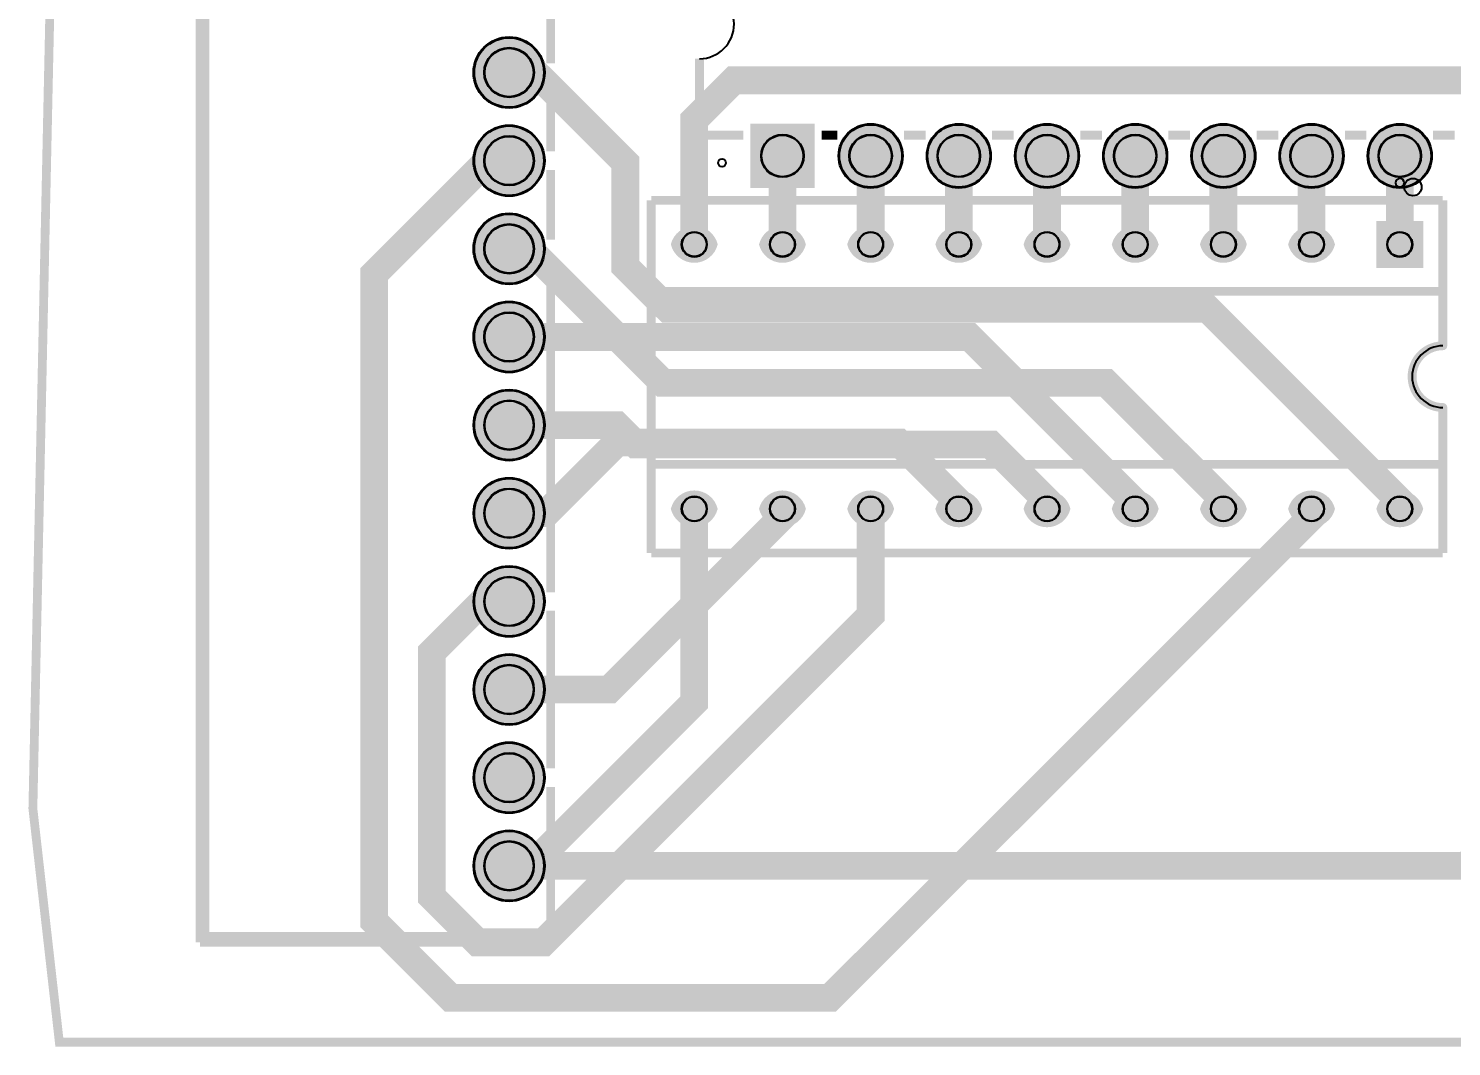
# Model space of a CAD drawing. Header units: millimetres. Extents: x -49.7 to 44.2, y -28.2 to 25.1.
# Drawn here: x -49.66 to -8.67, y -28.19 to 1.14 of the extents above; entities that cross this region are included whole.
import ezdxf

# ---------------------------------------------------------------- set-up
doc = ezdxf.new("R2010")
doc.units = ezdxf.units.MM
for name, color, linetype, true_color in [('BoardOutLine', 7, 'Continuous', 0xff00ff), ('BottomLayer', 7, 'Continuous', 0x0000ff), ('BottomSolderMaskLayer', 7, 'Continuous', 0xaa00ff), ('Document', 7, 'Continuous', 0xffffff), ('Multi-Layer', 7, 'Continuous', 0xc0c0c0), ('TopLayer', 7, 'Continuous', 0xff0000), ('TopSilkLayer', 7, 'Continuous', 0xffcc00), ('TopSolderMaskLayer', 7, 'Continuous', 0x800080)]:
    doc.layers.add(name, color=color, linetype=linetype, true_color=true_color)

msp = doc.modelspace()

# ---------------------------------------------------------------- hatches: boundary and pattern name
at = {"layer": 'BottomSolderMaskLayer'}
for points in [[(-36.83947167894331, -0.12700025400056347, 1), (-34.78867157734311, -0.12700025400056347, 1)], [(-28.864594073274134, -1.6054113341201628), (-27.01551768694935, -1.6054113341201628), (-27.01551768694935, -3.4544877204450586), (-28.864594073274134, -3.4544877204450586)], [(-26.325450850901653, -2.53009906019804, 1), (-24.474650749301453, -2.53009906019804, 1)], [(-23.78544577089152, -2.53009906019804, 1), (-21.93464566929132, -2.53009906019804, 1)], [(-21.245440690881388, -2.53009906019804, 1), (-19.394640589281188, -2.53009906019804, 1)], [(-18.705435610871255, -2.53009906019804, 1), (-16.854635509271056, -2.53009906019804, 1)], [(-16.16543053086101, -2.53009906019804, 1), (-14.314630429260808, -2.53009906019804, 1)], [(-13.625425450850878, -2.53009906019804, 1), (-11.774625349250675, -2.53009906019804, 1)], [(-11.085420370840746, -2.53009906019804, 1), (-9.234620269240542, -2.53009906019804, 1)], [(-36.83947167894331, -2.667005334010696, 1), (-34.78867157734311, -2.667005334010696, 1)], [(-36.83947167894331, -5.207010414020829, 1), (-34.78867157734311, -5.207010414020829, 1)], [(-9.484755503009637, -4.4045705203072885), (-9.484755503009637, -5.75539701451612), (-10.835555604610022, -5.75539701451612), (-10.835555604610022, -4.4045705203072885)], [(-29.804660909321832, -5.080010160020379, -0.7853981633974483), (-31.155461010922032, -5.080010160020379), (-31.155461010922032, -5.080010160020379, -0.7853981633974483), (-29.804660909321832, -5.080010160020379)], [(-27.2646558293117, -5.080010160020379, -0.7853981633974483), (-28.6154559309119, -5.080010160020379), (-28.6154559309119, -5.080010160020379, -0.7853981633974483), (-27.2646558293117, -5.080010160020379)], [(-24.724650749301453, -5.080010160020379, -0.7853981633974483), (-26.075450850901653, -5.080010160020379), (-26.075450850901653, -5.080010160020379, -0.7853981633974483), (-24.724650749301453, -5.080010160020379)], [(-22.18464566929132, -5.080010160020379, -0.7853981633974483), (-23.53544577089152, -5.080010160020379), (-23.53544577089152, -5.080010160020379, -0.7853981633974483), (-22.18464566929132, -5.080010160020379)], [(-19.644640589281188, -5.080010160020379, -0.7853981633974483), (-20.995440690881388, -5.080010160020379), (-20.995440690881388, -5.080010160020379, -0.7853981633974483), (-19.644640589281188, -5.080010160020379)], [(-17.104635509271056, -5.080010160020379, -0.7853981633974483), (-18.455435610871255, -5.080010160020379), (-18.455435610871255, -5.080010160020379, -0.7853981633974483), (-17.104635509271056, -5.080010160020379)], [(-14.564630429260808, -5.080010160020379, -0.7853981633974483), (-15.915430530861011, -5.080010160020379), (-15.915430530861011, -5.080010160020379, -0.7853981633974483), (-14.564630429260808, -5.080010160020379)], [(-12.024625349250675, -5.080010160020379, -0.7853981633974483), (-13.375425450850878, -5.080010160020379), (-13.375425450850878, -5.080010160020379, -0.7853981633974483), (-12.024625349250675, -5.080010160020379)], [(-36.83947167894331, -7.747015494030961, 1), (-34.78867157734311, -7.747015494030961, 1)], [(-36.83907797815591, -10.287020574041208, 1), (-34.78906527813051, -10.287020574041208, 1)], [(-36.83907797815591, -12.82702565405134, 1), (-34.78906527813051, -12.82702565405134, 1)], [(-29.804660909321832, -12.700025400050777, -0.7853981633974483), (-31.155461010922032, -12.700025400050777), (-31.155461010922032, -12.700025400050777, -0.7853981633974483), (-29.804660909321832, -12.700025400050777)], [(-27.2646558293117, -12.700025400050777, -0.7853981633974483), (-28.6154559309119, -12.700025400050777), (-28.6154559309119, -12.700025400050777, -0.7853981633974483), (-27.2646558293117, -12.700025400050777)], [(-24.724650749301453, -12.700025400050777, -0.7853981633974483), (-26.075450850901653, -12.700025400050777), (-26.075450850901653, -12.700025400050777, -0.7853981633974483), (-24.724650749301453, -12.700025400050777)], [(-22.18464566929132, -12.700025400050777, -0.7853981633974483), (-23.53544577089152, -12.700025400050777), (-23.53544577089152, -12.700025400050777, -0.7853981633974483), (-22.18464566929132, -12.700025400050777)], [(-19.644640589281188, -12.700025400050777, -0.7853981633974483), (-20.995440690881388, -12.700025400050777), (-20.995440690881388, -12.700025400050777, -0.7853981633974483), (-19.644640589281188, -12.700025400050777)], [(-17.104635509271056, -12.700025400050777, -0.7853981633974483), (-18.455435610871255, -12.700025400050777), (-18.455435610871255, -12.700025400050777, -0.7853981633974483), (-17.104635509271056, -12.700025400050777)], [(-14.564630429260808, -12.700025400050777, -0.7853981633974483), (-15.915430530861011, -12.700025400050777), (-15.915430530861011, -12.700025400050777, -0.7853981633974483), (-14.564630429260808, -12.700025400050777)], [(-12.024625349250675, -12.700025400050777, -0.7853981633974483), (-13.375425450850878, -12.700025400050777), (-13.375425450850878, -12.700025400050777, -0.7853981633974483), (-12.024625349250675, -12.700025400050777)], [(-9.484620269240542, -12.700025400050777, -0.7853981633974483), (-10.835420370840746, -12.700025400050777), (-10.835420370840746, -12.700025400050777, -0.7853981633974483), (-9.484620269240542, -12.700025400050777)], [(-36.83907797815591, -15.367030734061473, 1), (-34.78906527813051, -15.367030734061473, 1)], [(-36.83907797815591, -17.907035814071605, 1), (-34.78906527813051, -17.907035814071605, 1)], [(-36.83907797815591, -20.44704089408185, 1), (-34.78906527813051, -20.44704089408185, 1)], [(-36.83907797815591, -22.987045974091984, 1), (-34.78906527813051, -22.987045974091984, 1)]]:
    msp.add_hatch(color=256, dxfattribs=at).paths.add_polyline_path(points)
at = {"layer": 'Document'}
for points in [[(-34.79806959613916, 22.09804419608838), (-44.450088900177775, 22.09804419608838), (-44.450088900177775, -24.89204978409964), (-34.79806959613916, -24.89204978409964), (-34.78149273657357, -24.893136288878168), (-34.76519951167097, -24.896377212815764), (-34.74946870302699, -24.901717102805378), (-34.73456946913893, -24.90906459184862), (-34.72075674002929, -24.918293962370967), (-34.70826685532302, -24.92924729728395), (-34.697313520410034, -24.94173718199022), (-34.688084149887686, -24.955549911099865), (-34.680736660844445, -24.970449144987924), (-34.67539677085483, -24.986179953631904), (-34.672155846917235, -25.0024731785345), (-34.67106934213871, -25.01905003810009), (-34.672155846917235, -25.035626897665793), (-34.67539677085483, -25.051920122568276), (-34.680736660844445, -25.067650931212256), (-34.688084149887686, -25.082550165100315), (-34.697313520410034, -25.09636289420996), (-34.70826685532302, -25.108852778916344), (-34.72075674002929, -25.119806113829213), (-34.73456946913893, -25.12903548435156), (-34.74946870302699, -25.136382973394916), (-34.76519951167097, -25.141722863384416), (-34.78149273657357, -25.144963787322013), (-34.79806959613916, -25.146050292100654), (-44.57708915417834, -25.146050292100654), (-44.59366601374393, -25.144963787322013), (-44.609959238646525, -25.141722863384416), (-44.625690047290504, -25.136382973394916), (-44.64058928117856, -25.12903548435156), (-44.65440201028821, -25.119806113829213), (-44.66689189499448, -25.108852778916344), (-44.67784522990746, -25.09636289420996), (-44.68707460042981, -25.082550165100315), (-44.69442208947305, -25.067650931212256), (-44.699761979462664, -25.051920122568276), (-44.70300290340026, -25.035626897665793), (-44.70408940817879, -25.01905003810009), (-44.70408940817879, 22.22504445008883), (-44.70300290340026, 22.241621309654533), (-44.699761979462664, 22.257914534557017), (-44.69442208947305, 22.27364534320111), (-44.68707460042981, 22.28854457708917), (-44.67784522990746, 22.3023573061987), (-44.66689189499448, 22.314847190905084), (-44.65440201028821, 22.325800525817954), (-44.64058928117856, 22.335029896340302), (-44.625690047290504, 22.342377385383656), (-44.609959238646525, 22.34771727537327), (-44.59366601374393, 22.350958199310867), (-44.57708915417834, 22.352044704089394), (-34.79806959613916, 22.352044704089394), (-34.78149273657357, 22.350958199310867), (-34.76519951167097, 22.34771727537327), (-34.74946870302699, 22.342377385383656), (-34.73456946913893, 22.335029896340302), (-34.72075674002929, 22.325800525817954), (-34.70826685532302, 22.314847190905084), (-34.697313520410034, 22.3023573061987), (-34.688084149887686, 22.28854457708917), (-34.680736660844445, 22.27364534320111), (-34.67539677085483, 22.257914534557017), (-34.672155846917235, 22.241621309654533), (-34.67106934213871, 22.22504445008883), (-34.672155846917235, 22.20846759052324), (-34.67539677085483, 22.192174365620644), (-34.680736660844445, 22.176443556976665), (-34.688084149887686, 22.161544323088606), (-34.697313520410034, 22.14773159397896), (-34.70826685532302, 22.13524170927269), (-34.72075674002929, 22.124288374359708), (-34.73456946913893, 22.11505900383736), (-34.74946870302699, 22.10771151479412), (-34.76519951167097, 22.102371624804505), (-34.78149273657357, 22.09913070086691), (-34.79806959613916, 22.09804419608838)], [(-8.919253238506599, -8.128016256032538), (-8.959006904934654, -8.129307465695092), (-8.998639157147522, -8.132669875751958), (-9.03804215747175, -8.138094337228495), (-9.077108692018214, -8.145566090395505), (-9.115732462407095, -8.155064804930248), (-9.153808375000722, -8.166564635234295), (-9.191232826859618, -8.18003429075793), (-9.227903987640843, -8.195437121141367), (-9.263722076674753, -8.212731215937538), (-9.298589634463497, -8.231869518649887), (-9.332411787864544, -8.252799954770126), (-9.365096508236093, -8.275465573471024), (-9.396554861843128, -8.299804702567712), (-9.426701251843042, -8.325751116324682), (-9.455453651189828, -8.353234215652606), (-9.482733825826926, -8.38217922020658), (-9.50846754755878, -8.412507371859533), (-9.532584796022434, -8.444136148999974), (-9.555019949209964, -8.476979491069756), (-9.575711962023206, -8.510948032731221), (-9.59460453237466, -8.54594934702618), (-9.611646254383686, -8.581888196866203), (-9.626790758248944, -8.61866679416869), (-9.6399968364193, -8.656185065933528), (-9.651228555717125, -8.694340926538189), (-9.660455355111822, -8.73303055550764), (-9.667652128874352, -8.772148680006012), (-9.67279929488916, -8.811588861279347), (-9.675882847936464, -8.851243784270878), (-9.676894397799515, -8.891005549620786), (-9.675831192093824, -8.930765967255525), (-9.672696123757305, -8.970416850768856), (-9.667497723177235, -9.009850311792093), (-9.660250134981084, -9.048959053553972), (-9.650973079548066, -9.087636662830619), (-9.639691799351567, -9.125777899491027), (-9.626436990275465, -9.163278982851807), (-9.611244718092166, -9.200037874058694), (-9.594156320328125, -9.235954553731517), (-9.575218293787543, -9.27093129411162), (-9.554482168035747, -9.304872924974916), (-9.53200436518921, -9.337687092586634), (-9.50784604639398, -9.36928451099152), (-9.482072945408959, -9.399579204957377), (-9.454755189746265, -9.42848874390927), (-9.42596710985788, -9.45593446622081), (-9.395787036885395, -9.481841693248043), (-9.364297089524825, -9.506139932527503), (-9.331582950584107, -9.528763069583079), (-9.297733633844928, -9.549649547820195), (-9.262841241859292, -9.5687425360195), (-9.22700071534257, -9.585990082971762), (-9.19030957484415, -9.601345258834726), (-9.152867655397586, -9.614766282827645), (-9.114776834874078, -9.626216636914592), (-9.076140756777477, -9.635665165168916), (-9.037064548233843, -9.643086158546794), (-8.997654533945706, -9.648459424840667), (-8.958017946886685, -9.651770343621479), (-8.918262636525242, -9.65300990601986), (-8.901690774689428, -9.654172664129305), (-8.885412457822099, -9.657488536727897), (-8.86970621244393, -9.662900788315028), (-8.854840776773472, -9.67031681376352), (-8.841070502542152, -9.679609722818896), (-8.828631002964585, -9.690620511227849), (-8.817735121332248, -9.703160781343627), (-8.808569289204456, -9.717015965663109), (-8.801290336513716, -9.731948998136431), (-8.79602280816107, -9.747704370432189), (-8.792856833019187, -9.76401250375659), (-8.791846581801678, -9.780594361420867), (-8.793009340187155, -9.797166223237241), (-8.796325213057003, -9.813444540049204), (-8.801737464905841, -9.829150785337333), (-8.809153490601943, -9.844016220884214), (-8.818446399886966, -9.857786494960806), (-8.829457188502943, -9.870225994354882), (-8.841997458800279, -9.881121875778263), (-8.855852643272556, -9.89028770767527), (-8.870785675867182, -9.897566660117263), (-8.886541048250592, -9.902834188207294), (-8.90284918162763, -9.906000163077465), (-8.919431038862058, -9.907010414020874), (-8.964888048527769, -9.905798165970737), (-9.010245358394968, -9.90255413842874), (-9.055412200116393, -9.897284823292694), (-9.100298186506393, -9.890000765434479), (-9.14481349242294, -9.880716541598304), (-9.188869034523918, -9.869450731229222), (-9.232376649539447, -9.856225879292879), (-9.275249270703057, -9.841068451158549), (-9.317401101987798, -9.824008779636983), (-9.35874778980076, -9.805081004279259), (-9.399206591789039, -9.784323003056784), (-9.438696542423827, -9.761776316560827), (-9.477138615026092, -9.737486064871746), (-9.514455879914635, -9.711500857265719), (-9.550573658355688, -9.683872694938714), (-9.585419672009266, -9.654656866941878), (-9.618924187571565, -9.623911839538891), (-9.651020156323966, -9.591699139202888), (-9.68164334830999, -9.558083229492354), (-9.710732480871002, -9.523131382045676), (-9.738229341284864, -9.48691354196012), (-9.76407890325936, -9.449502187817075), (-9.788229437050632, -9.410972186640379), (-9.810632612983795, -9.37140064407265), (-9.831243598169635, -9.330866750073255), (-9.850021146223185, -9.28945162044431), (-9.866927679805372, -9.247238134502936), (-9.88192936582243, -9.204310769224776), (-9.894996183132548, -9.160755430189624), (-9.906101982622658, -9.116659279668625), (-9.915224539538599, -9.072110562196599), (-9.92234559796043, -9.027198427978306), (-9.927450907336151, -8.98201275448264), (-9.930530250999482, -8.936643966580846), (-9.931577466615636, -8.891182855589705), (-9.930590458512825, -8.845720397582227), (-9.927571201876503, -8.800347571326256), (-9.92252573879614, -8.755155176220569), (-9.915464166174615, -8.710233650587611), (-9.906400615521875, -8.665672890690075), (-9.895353224675432, -8.621562070831828), (-9.882344101502895, -8.57798946490368), (-9.86739927966073, -8.53504226973098), (-9.850548666495342, -8.492806430577161), (-9.831825983193198, -8.451366469150457), (-9.811268697298601, -8.410805314461072), (-9.788917947734717, -8.371204136864776), (-9.76481846247566, -8.332642185626128), (-9.739018469039024, -8.295196630325677), (-9.711569597972812, -8.258942406430151), (-9.682526779533532, -8.22395206533156), (-9.651948133760357, -8.190295629160119), (-9.61989485416666, -8.158040450655335), (-9.586431085280083, -8.12725107838196), (-9.551623794277816, -8.097989127555593), (-9.5155426369721, -8.07031315674044), (-9.478259818417541, -8.04427855066092), (-9.439849948414235, -8.019937409368481), (-9.400389892200451, -7.997338443978947), (-9.359958616630365, -7.976526879192306), (-9.31863703214799, -7.957544362790486), (-9.276507830869377, -7.940428882291712), (-9.233655321100628, -7.925214688931192), (-9.190165258622187, -7.911932229117383), (-9.146124675074702, -7.900608083503471), (-9.101621703793285, -7.891264913794771), (-9.056745403436025, -7.883921417397914), (-9.011585579761572, -7.8785922900044625), (-8.966232605910932, -7.875288196181941), (-8.920777241554447, -7.874015748031525), (-8.904193862960028, -7.875002791652605), (-8.887881192513873, -7.878145956240928), (-8.872118344530008, -7.883391461378551), (-8.857175025707534, -7.890649555018513), (-8.843306920374971, -7.899796049166298), (-8.830751315659086, -7.910674444770962), (-8.819723041437896, -7.923098609467843), (-8.810410794540871, -7.936855962354343), (-8.802973910094238, -7.951711111308214), (-8.797539635252747, -7.967409880612195), (-8.794200951965763, -7.9836836599711205), (-8.793014986029903, -8.000254000507994), (-8.794002029650983, -8.016837379102412), (-8.797145194239306, -8.033150049548567), (-8.802390699376929, -8.048912897532432), (-8.80964879301689, -8.063856216354793), (-8.818795287164676, -8.07772432168747), (-8.82967368276934, -8.090279926403355), (-8.84209784746622, -8.101308200624544), (-8.855855200352721, -8.110620447521569), (-8.870710349306478, -8.118057331968203), (-8.886409118610572, -8.123491606809694), (-8.902682897969498, -8.126830290096677), (-8.919253238506485, -8.128016256032538)]]:
    msp.add_hatch(color=256, dxfattribs=at).paths.add_polyline_path(points)
at = {"layer": 'Multi-Layer'}
for points in [[(-36.81407162814321, -0.12700025400056347, 1), (-34.81407162814321, -0.12700025400056347, 1)], [(-28.839217678435375, -1.6307848615697367), (-27.04089408178811, -1.6307848615697367), (-27.04089408178811, -3.429108458216888), (-28.839217678435375, -3.429108458216888)], [(-26.300050800101552, -2.53009906019804, 1), (-24.500050800101555, -2.53009906019804, 1)], [(-23.76004572009142, -2.53009906019804, 1), (-21.960045720091422, -2.53009906019804, 1)], [(-21.220040640081287, -2.53009906019804, 1), (-19.42004064008129, -2.53009906019804, 1)], [(-18.680035560071154, -2.53009906019804, 1), (-16.880035560071157, -2.53009906019804, 1)], [(-16.140030480060908, -2.53009906019804, 1), (-14.340030480060909, -2.53009906019804, 1)], [(-13.600025400050777, -2.53009906019804, 1), (-11.800025400050776, -2.53009906019804, 1)], [(-11.060020320040644, -2.53009906019804, 1), (-9.260020320040644, -2.53009906019804, 1)], [(-36.81407162814321, -2.667005334010696, 1), (-34.81407162814321, -2.667005334010696, 1)], [(-36.81407162814321, -5.207010414020829, 1), (-34.81407162814321, -5.207010414020829, 1)], [(-9.510160020319972, -4.429972059944134), (-9.510160020319972, -5.729997459995047), (-10.81016002032004, -5.729997459995047), (-10.81016002032004, -4.429972059944134)], [(-29.830060960121934, -5.080010160020379, -0.7853981633974483), (-31.13006096012193, -5.080010160020379), (-31.13006096012193, -5.080010160020379, -0.7853981633974483), (-29.830060960121934, -5.080010160020379)], [(-27.2900558801118, -5.080010160020379, -0.7853981633974483), (-28.590055880111798, -5.080010160020379), (-28.590055880111798, -5.080010160020379, -0.7853981633974483), (-27.2900558801118, -5.080010160020379)], [(-24.750050800101555, -5.080010160020379, -0.7853981633974483), (-26.050050800101552, -5.080010160020379), (-26.050050800101552, -5.080010160020379, -0.7853981633974483), (-24.750050800101555, -5.080010160020379)], [(-22.210045720091422, -5.080010160020379, -0.7853981633974483), (-23.51004572009142, -5.080010160020379), (-23.51004572009142, -5.080010160020379, -0.7853981633974483), (-22.210045720091422, -5.080010160020379)], [(-19.67004064008129, -5.080010160020379, -0.7853981633974483), (-20.970040640081287, -5.080010160020379), (-20.970040640081287, -5.080010160020379, -0.7853981633974483), (-19.67004064008129, -5.080010160020379)], [(-17.130035560071157, -5.080010160020379, -0.7853981633974483), (-18.430035560071154, -5.080010160020379), (-18.430035560071154, -5.080010160020379, -0.7853981633974483), (-17.130035560071157, -5.080010160020379)], [(-14.590030480060909, -5.080010160020379, -0.7853981633974483), (-15.89003048006091, -5.080010160020379), (-15.89003048006091, -5.080010160020379, -0.7853981633974483), (-14.590030480060909, -5.080010160020379)], [(-12.050025400050776, -5.080010160020379, -0.7853981633974483), (-13.350025400050777, -5.080010160020379), (-13.350025400050777, -5.080010160020379, -0.7853981633974483), (-12.050025400050776, -5.080010160020379)], [(-36.81407162814321, -7.747015494030961, 1), (-34.81407162814321, -7.747015494030961, 1)], [(-36.81407162814321, -10.287020574041208, 1), (-34.81407162814321, -10.287020574041208, 1)], [(-36.81407162814321, -12.82702565405134, 1), (-34.81407162814321, -12.82702565405134, 1)], [(-29.830060960121934, -12.700025400050777, -0.7853981633974483), (-31.13006096012193, -12.700025400050777), (-31.13006096012193, -12.700025400050777, -0.7853981633974483), (-29.830060960121934, -12.700025400050777)], [(-27.2900558801118, -12.700025400050777, -0.7853981633974483), (-28.590055880111798, -12.700025400050777), (-28.590055880111798, -12.700025400050777, -0.7853981633974483), (-27.2900558801118, -12.700025400050777)], [(-24.750050800101555, -12.700025400050777, -0.7853981633974483), (-26.050050800101552, -12.700025400050777), (-26.050050800101552, -12.700025400050777, -0.7853981633974483), (-24.750050800101555, -12.700025400050777)], [(-22.210045720091422, -12.700025400050777, -0.7853981633974483), (-23.51004572009142, -12.700025400050777), (-23.51004572009142, -12.700025400050777, -0.7853981633974483), (-22.210045720091422, -12.700025400050777)], [(-19.67004064008129, -12.700025400050777, -0.7853981633974483), (-20.970040640081287, -12.700025400050777), (-20.970040640081287, -12.700025400050777, -0.7853981633974483), (-19.67004064008129, -12.700025400050777)], [(-17.130035560071157, -12.700025400050777, -0.7853981633974483), (-18.430035560071154, -12.700025400050777), (-18.430035560071154, -12.700025400050777, -0.7853981633974483), (-17.130035560071157, -12.700025400050777)], [(-14.590030480060909, -12.700025400050777, -0.7853981633974483), (-15.89003048006091, -12.700025400050777), (-15.89003048006091, -12.700025400050777, -0.7853981633974483), (-14.590030480060909, -12.700025400050777)], [(-12.050025400050776, -12.700025400050777, -0.7853981633974483), (-13.350025400050777, -12.700025400050777), (-13.350025400050777, -12.700025400050777, -0.7853981633974483), (-12.050025400050776, -12.700025400050777)], [(-9.510020320040644, -12.700025400050777, -0.7853981633974483), (-10.810020320040644, -12.700025400050777), (-10.810020320040644, -12.700025400050777, -0.7853981633974483), (-9.510020320040644, -12.700025400050777)], [(-36.81407162814321, -15.367030734061473, 1), (-34.81407162814321, -15.367030734061473, 1)], [(-36.81407162814321, -17.907035814071605, 1), (-34.81407162814321, -17.907035814071605, 1)], [(-36.81407162814321, -20.44704089408185, 1), (-34.81407162814321, -20.44704089408185, 1)], [(-36.81407162814321, -22.987045974091984, 1), (-34.81407162814321, -22.987045974091984, 1)]]:
    msp.add_hatch(color=256, dxfattribs=at).paths.add_polyline_path(points)
at = {"layer": 'TopSolderMaskLayer'}
for points in [[(-36.83947167894331, -0.12700025400056347, 1), (-34.78867157734311, -0.12700025400056347, 1)], [(-28.864594073274134, -1.6054113341201628), (-27.01551768694935, -1.6054113341201628), (-27.01551768694935, -3.4544877204450586), (-28.864594073274134, -3.4544877204450586)], [(-26.325450850901653, -2.53009906019804, 1), (-24.474650749301453, -2.53009906019804, 1)], [(-23.78544577089152, -2.53009906019804, 1), (-21.93464566929132, -2.53009906019804, 1)], [(-21.245440690881388, -2.53009906019804, 1), (-19.394640589281188, -2.53009906019804, 1)], [(-18.705435610871255, -2.53009906019804, 1), (-16.854635509271056, -2.53009906019804, 1)], [(-16.16543053086101, -2.53009906019804, 1), (-14.314630429260808, -2.53009906019804, 1)], [(-13.625425450850878, -2.53009906019804, 1), (-11.774625349250675, -2.53009906019804, 1)], [(-11.085420370840746, -2.53009906019804, 1), (-9.234620269240542, -2.53009906019804, 1)], [(-36.83947167894331, -2.667005334010696, 1), (-34.78867157734311, -2.667005334010696, 1)], [(-36.83947167894331, -5.207010414020829, 1), (-34.78867157734311, -5.207010414020829, 1)], [(-9.484755503009637, -4.4045705203072885), (-9.484755503009637, -5.75539701451612), (-10.835555604610022, -5.75539701451612), (-10.835555604610022, -4.4045705203072885)], [(-29.804660909321832, -5.080010160020379, -0.7853981633974483), (-31.155461010922032, -5.080010160020379), (-31.155461010922032, -5.080010160020379, -0.7853981633974483), (-29.804660909321832, -5.080010160020379)], [(-27.2646558293117, -5.080010160020379, -0.7853981633974483), (-28.6154559309119, -5.080010160020379), (-28.6154559309119, -5.080010160020379, -0.7853981633974483), (-27.2646558293117, -5.080010160020379)], [(-24.724650749301453, -5.080010160020379, -0.7853981633974483), (-26.075450850901653, -5.080010160020379), (-26.075450850901653, -5.080010160020379, -0.7853981633974483), (-24.724650749301453, -5.080010160020379)], [(-22.18464566929132, -5.080010160020379, -0.7853981633974483), (-23.53544577089152, -5.080010160020379), (-23.53544577089152, -5.080010160020379, -0.7853981633974483), (-22.18464566929132, -5.080010160020379)], [(-19.644640589281188, -5.080010160020379, -0.7853981633974483), (-20.995440690881388, -5.080010160020379), (-20.995440690881388, -5.080010160020379, -0.7853981633974483), (-19.644640589281188, -5.080010160020379)], [(-17.104635509271056, -5.080010160020379, -0.7853981633974483), (-18.455435610871255, -5.080010160020379), (-18.455435610871255, -5.080010160020379, -0.7853981633974483), (-17.104635509271056, -5.080010160020379)], [(-14.564630429260808, -5.080010160020379, -0.7853981633974483), (-15.915430530861011, -5.080010160020379), (-15.915430530861011, -5.080010160020379, -0.7853981633974483), (-14.564630429260808, -5.080010160020379)], [(-12.024625349250675, -5.080010160020379, -0.7853981633974483), (-13.375425450850878, -5.080010160020379), (-13.375425450850878, -5.080010160020379, -0.7853981633974483), (-12.024625349250675, -5.080010160020379)], [(-36.83947167894331, -7.747015494030961, 1), (-34.78867157734311, -7.747015494030961, 1)], [(-36.83907797815591, -10.287020574041208, 1), (-34.78906527813051, -10.287020574041208, 1)], [(-36.83907797815591, -12.82702565405134, 1), (-34.78906527813051, -12.82702565405134, 1)], [(-29.804660909321832, -12.700025400050777, -0.7853981633974483), (-31.155461010922032, -12.700025400050777), (-31.155461010922032, -12.700025400050777, -0.7853981633974483), (-29.804660909321832, -12.700025400050777)], [(-27.2646558293117, -12.700025400050777, -0.7853981633974483), (-28.6154559309119, -12.700025400050777), (-28.6154559309119, -12.700025400050777, -0.7853981633974483), (-27.2646558293117, -12.700025400050777)], [(-24.724650749301453, -12.700025400050777, -0.7853981633974483), (-26.075450850901653, -12.700025400050777), (-26.075450850901653, -12.700025400050777, -0.7853981633974483), (-24.724650749301453, -12.700025400050777)], [(-22.18464566929132, -12.700025400050777, -0.7853981633974483), (-23.53544577089152, -12.700025400050777), (-23.53544577089152, -12.700025400050777, -0.7853981633974483), (-22.18464566929132, -12.700025400050777)], [(-19.644640589281188, -12.700025400050777, -0.7853981633974483), (-20.995440690881388, -12.700025400050777), (-20.995440690881388, -12.700025400050777, -0.7853981633974483), (-19.644640589281188, -12.700025400050777)], [(-17.104635509271056, -12.700025400050777, -0.7853981633974483), (-18.455435610871255, -12.700025400050777), (-18.455435610871255, -12.700025400050777, -0.7853981633974483), (-17.104635509271056, -12.700025400050777)], [(-14.564630429260808, -12.700025400050777, -0.7853981633974483), (-15.915430530861011, -12.700025400050777), (-15.915430530861011, -12.700025400050777, -0.7853981633974483), (-14.564630429260808, -12.700025400050777)], [(-12.024625349250675, -12.700025400050777, -0.7853981633974483), (-13.375425450850878, -12.700025400050777), (-13.375425450850878, -12.700025400050777, -0.7853981633974483), (-12.024625349250675, -12.700025400050777)], [(-9.484620269240542, -12.700025400050777, -0.7853981633974483), (-10.835420370840746, -12.700025400050777), (-10.835420370840746, -12.700025400050777, -0.7853981633974483), (-9.484620269240542, -12.700025400050777)], [(-36.83907797815591, -15.367030734061473, 1), (-34.78906527813051, -15.367030734061473, 1)], [(-36.83907797815591, -17.907035814071605, 1), (-34.78906527813051, -17.907035814071605, 1)], [(-36.83907797815591, -20.44704089408185, 1), (-34.78906527813051, -20.44704089408185, 1)], [(-36.83907797815591, -22.987045974091984, 1), (-34.78906527813051, -22.987045974091984, 1)]]:
    msp.add_hatch(color=256, dxfattribs=at).paths.add_polyline_path(points)

# ---------------------------------------------------------------- linework, layer by layer
at = {"layer": 'BoardOutLine', "const_width": 0.25400050800101603}
msp.add_lwpolyline([(-49.14909829819658, 21.33604267208534), (-48.768097536195114, 22.733045466090857), (-49.14909829819658, 25.01905003810009), (44.09702819405629, 25.01905003810009), (44.09702819405629, 23.5458470916941), (44.09702819405629, -28.06705613411225), (-48.768097536195114, -28.06705613411225), (-49.530099060198154, -21.33604267208534), (-48.768097536195114, 14.47802895605787), (-49.14909829819658, 14.47802895605787), (-48.895097790195564, 17.145034290068565), (-49.02209804419613, 18.79603759207521), (-48.895097790195564, 20.066040132080275), (-49.14909829819658, 21.33604267208534)], close=True, dxfattribs=at)
at = {"layer": 'BottomLayer', "const_width": 0.8}
for points in [[(-35.81407162814321, -2.667005334010696), (-36.433578867157735, -2.667005334010696), (-39.69951739903479, -5.932943865887751), (-39.69951739903479, -24.583439166878293), (-37.48996697993391, -26.79298958597917), (-26.56997713995429, -26.79298958597917), (-12.700025400050777, -12.923037846075772), (-12.700025400050777, -12.700025400050777)], [(-27.9400558801118, -5.080010160020379), (-27.9400558801118, -2.5298450596901603)], [(-25.400050800101553, -5.080010160020379), (-25.400050800101553, -2.53009906019804)], [(-22.86004572009142, -5.080010160020379), (-22.86004572009142, -2.53009906019804)], [(-20.320040640081288, -5.080010160020379), (-20.320040640081288, -2.53009906019804)], [(-17.780035560071155, -5.080010160020379), (-17.780035560071155, -2.53009906019804)], [(-15.24003048006091, -5.080010160020379), (-15.24003048006091, -2.53009906019804)], [(-12.700025400050777, -5.080010160020379), (-12.700025400050777, -2.53009906019804)], [(-10.160274320548638, -3.2296164592329433), (-10.160020320040644, -3.2296164592329433), (-10.160020320040644, -2.53009906019804)], [(-10.160274320548638, -5.080010160020379), (-10.160274320548638, -3.2296164592329433)], [(-35.81407162814321, -7.747015494030961), (-22.54889509779025, -7.747015494030961), (-17.780035560071155, -12.51587503175017), (-17.780035560071155, -12.700025400050777)], [(-35.81407162814321, -12.82702565405134), (-34.74066548133089, -12.82702565405134), (-32.703073406146814, -10.789433578867147), (-24.586233172466336, -10.789433578867147), (-22.86004572009142, -12.515621031242063), (-22.86004572009142, -12.700025400050777)], [(-25.400050800101553, -12.700025400050777), (-25.400050800101553, -15.765049530099077), (-34.82524765049527, -25.190246380492795), (-36.72644145288291, -25.190246380492795), (-38.03937007874015, -23.877317754635556), (-38.03937007874015, -16.837185674371426), (-36.56921513843031, -15.367030734061473), (-35.81407162814321, -15.367030734061473)], [(-35.81407162814321, -22.987045974091984), (-35.19177038354076, -22.987045974091984), (-30.480060960121932, -18.275336550673046), (-30.480060960121932, -12.700025400050777)]]:
    msp.add_lwpolyline(points, dxfattribs=at)
at = {"layer": 'BottomSolderMaskLayer'}
for centre, radius in [((-35.81407162814321, -0.12700025400056347), 1.0254000508001015), ((-35.81407162814321, -0.12700025400056347), 0.7177800355600712), ((-25.400050800101553, -2.53009906019804), 0.9254000508001016), ((-22.86004572009142, -2.53009906019804), 0.9254000508001016), ((-20.320040640081288, -2.53009906019804), 0.9254000508001016), ((-17.780035560071155, -2.53009906019804), 0.9254000508001016), ((-15.24003048006091, -2.53009906019804), 0.9254000508001016), ((-12.700025400050777, -2.53009906019804), 0.9254000508001016), ((-10.160020320040644, -2.53009906019804), 0.9254000508001016), ((-35.81407162814321, -2.667005334010696), 1.0254000508001015), ((-35.81407162814321, -2.667005334010696), 0.7177800355600712), ((-27.9400558801118, -2.530022860045733), 0.6169333672000678), ((-25.400050800101553, -2.530022860045733), 0.6169333672000678), ((-22.86004572009142, -2.530073660147309), 0.6169333672000678), ((-20.320040640081288, -2.530073660147309), 0.6169333672000678), ((-17.780035560071155, -2.530073660147309), 0.6169333672000678), ((-15.24003048006091, -2.530073660147309), 0.6169333672000678), ((-12.700025400050777, -2.530073660147309), 0.6169333672000678), ((-10.160020320040644, -2.530073660147309), 0.6169333672000678), ((-35.81407162814321, -5.207010414020829), 1.0254000508001015), ((-35.81407162814321, -5.207010414020829), 0.7177800355600712), ((-30.480060960121932, -5.080111760223531), 0.36369014673513217), ((-27.9400558801118, -5.080111760223531), 0.36369014673513217), ((-25.400050800101553, -5.080111760223531), 0.36369014673513217), ((-22.86004572009142, -5.080111760223531), 0.36369014673513217), ((-20.320040640081288, -5.080111760223531), 0.36369014673513217), ((-17.780035560071155, -5.080111760223531), 0.36369014673513217), ((-15.24003048006091, -5.080111760223531), 0.36369014673513217), ((-12.700025400050777, -5.080111760223531), 0.36369014673513217), ((-10.160020320040644, -5.080111760223531), 0.36369014673513217), ((-35.81407162814321, -7.747015494030961), 1.0254000508001015), ((-35.81407162814321, -7.747015494030961), 0.7177800355600712), ((-35.81407162814321, -10.287020574041208), 1.0250063500127), ((-35.81407162814321, -10.287020574041208), 0.7175044450088901), ((-35.81407162814321, -12.82702565405134), 1.0250063500127), ((-35.81407162814321, -12.82702565405134), 0.7175044450088901), ((-30.480060960121932, -12.700127000254042), 0.36369014673513217), ((-27.9400558801118, -12.700127000254042), 0.36369014673513217), ((-25.400050800101553, -12.700127000254042), 0.36369014673513217), ((-22.86004572009142, -12.700127000254042), 0.36369014673513217), ((-20.320040640081288, -12.700127000254042), 0.36369014673513217), ((-17.780035560071155, -12.700127000254042), 0.36369014673513217), ((-15.24003048006091, -12.700127000254042), 0.36369014673513217), ((-12.700025400050777, -12.700127000254042), 0.36369014673513217), ((-10.160020320040644, -12.700127000254042), 0.36369014673513217), ((-35.81407162814321, -15.367030734061473), 1.0250063500127), ((-35.81407162814321, -15.367030734061473), 0.7175044450088901), ((-35.81407162814321, -17.907035814071605), 1.0250063500127), ((-35.81407162814321, -17.907035814071605), 0.7175044450088901), ((-35.81407162814321, -20.44704089408185), 1.0250063500127), ((-35.81407162814321, -20.44704089408185), 0.7175044450088901), ((-35.81407162814321, -22.987045974091984), 1.0250063500127), ((-35.81407162814321, -22.987045974091984), 0.7175044450088901)]:
    msp.add_circle(centre, radius, dxfattribs=at)
at = {"layer": 'Document'}
msp.add_circle((-9.779019558039067, -3.429006858013736), 0.24993649987299976, dxfattribs=at)
at = {"layer": 'Multi-Layer'}
for centre, radius in [((-35.81407162814321, -0.12700025400056347), 1), ((-35.81407162814321, -0.12700025400056347), 0.7000000000000001), ((-25.400050800101553, -2.53009906019804), 0.9000000000000001), ((-22.86004572009142, -2.53009906019804), 0.9000000000000001), ((-20.320040640081288, -2.53009906019804), 0.9000000000000001), ((-17.780035560071155, -2.53009906019804), 0.9000000000000001), ((-15.24003048006091, -2.53009906019804), 0.9000000000000001), ((-12.700025400050777, -2.53009906019804), 0.9000000000000001), ((-10.160020320040644, -2.53009906019804), 0.9000000000000001), ((-35.81407162814321, -2.667005334010696), 1), ((-35.81407162814321, -2.667005334010696), 0.7000000000000001), ((-27.9400558801118, -2.530022860045733), 0.6000000000000001), ((-25.400050800101553, -2.530022860045733), 0.6000000000000001), ((-22.86004572009142, -2.530073660147309), 0.6000000000000001), ((-20.320040640081288, -2.530073660147309), 0.6000000000000001), ((-17.780035560071155, -2.530073660147309), 0.6000000000000001), ((-15.24003048006091, -2.530073660147309), 0.6000000000000001), ((-12.700025400050777, -2.530073660147309), 0.6000000000000001), ((-10.160020320040644, -2.530073660147309), 0.6000000000000001), ((-35.81407162814321, -5.207010414020829), 1), ((-35.81407162814321, -5.207010414020829), 0.7000000000000001), ((-30.480060960121932, -5.080111760223531), 0.3500127000254001), ((-27.9400558801118, -5.080111760223531), 0.3500127000254001), ((-25.400050800101553, -5.080111760223531), 0.3500127000254001), ((-22.86004572009142, -5.080111760223531), 0.3500127000254001), ((-20.320040640081288, -5.080111760223531), 0.3500127000254001), ((-17.780035560071155, -5.080111760223531), 0.3500127000254001), ((-15.24003048006091, -5.080111760223531), 0.3500127000254001), ((-12.700025400050777, -5.080111760223531), 0.3500127000254001), ((-10.160020320040644, -5.080111760223531), 0.3500127000254001), ((-35.81407162814321, -7.747015494030961), 1), ((-35.81407162814321, -7.747015494030961), 0.7000000000000001), ((-35.81407162814321, -10.287020574041208), 1), ((-35.81407162814321, -10.287020574041208), 0.7000000000000001), ((-35.81407162814321, -12.82702565405134), 1), ((-35.81407162814321, -12.82702565405134), 0.7000000000000001), ((-30.480060960121932, -12.700127000254042), 0.3500127000254001), ((-27.9400558801118, -12.700127000254042), 0.3500127000254001), ((-25.400050800101553, -12.700127000254042), 0.3500127000254001), ((-22.86004572009142, -12.700127000254042), 0.3500127000254001), ((-20.320040640081288, -12.700127000254042), 0.3500127000254001), ((-17.780035560071155, -12.700127000254042), 0.3500127000254001), ((-15.24003048006091, -12.700127000254042), 0.3500127000254001), ((-12.700025400050777, -12.700127000254042), 0.3500127000254001), ((-10.160020320040644, -12.700127000254042), 0.3500127000254001), ((-35.81407162814321, -15.367030734061473), 1), ((-35.81407162814321, -15.367030734061473), 0.7000000000000001), ((-35.81407162814321, -17.907035814071605), 1), ((-35.81407162814321, -17.907035814071605), 0.7000000000000001), ((-35.81407162814321, -20.44704089408185), 1), ((-35.81407162814321, -20.44704089408185), 0.7000000000000001), ((-35.81407162814321, -22.987045974091984), 1), ((-35.81407162814321, -22.987045974091984), 0.7000000000000001)]:
    msp.add_circle(centre, radius, dxfattribs=at)
at = {"layer": 'TopLayer', "const_width": 0.8}
for points in [[(-10.160020320040644, -12.700025400050777), (-10.160020320040644, -12.471932943865909), (-15.699771399542783, -6.93218186436377), (-31.24663449326897, -6.93218186436377), (-32.466344932689935, -5.712471424942805), (-32.466344932689935, -2.7218694437389104), (-35.06121412242828, -0.12700025400056347), (-35.81407162814321, -0.12700025400056347)], [(-30.480060960121932, -5.080010160020379), (-30.480060960121932, -1.4945389890780234), (-29.33655067310133, -0.35102870205741965), (-5.080010160020265, -0.35102870205741965)], [(-15.24003048006091, -12.700025400050777), (-15.24003048006091, -12.445008890017789), (-18.618491236982436, -9.066548133096376), (-31.3794767589535, -9.066548133096376), (-35.239014478028935, -5.207010414020829), (-35.81407162814321, -5.207010414020829)], [(-20.320040640081288, -12.700025400050777), (-20.320040640081288, -12.467868935737897), (-21.939801879603692, -10.84810769621538), (-32.15849631699268, -10.84810769621538), (-32.719583439166854, -10.287020574041208), (-35.81407162814321, -10.287020574041208)], [(-35.81407162814321, -17.907035814071605), (-32.92506985013972, -17.907035814071605), (-27.9400558801118, -12.922021844043684), (-27.9400558801118, -12.700025400050777)], [(-35.81407162814321, -22.987045974091984), (-8.25654051308095, -22.987045974091984), (-5, -19.73050546101092)]]:
    msp.add_lwpolyline(points, dxfattribs=at)
at = {"layer": 'TopSilkLayer', "const_width": 0.25400050800101603}
for points in [[(-44.71407162814319, 22.39304038608077), (-44.71407162814319, -25.187045974091916)], [(-34.61407162814328, 2.1469138938277865), (-34.61407162814328, 0.1390906781813328)], [(-30.329718059436118, -1.9299974599948655), (-30.329718059436118, 0.2700025400050663)], [(-34.61407162814328, -0.39309118618234606), (-34.61407162814328, -2.4009144018289135)], [(-30.329718059436118, -1.9299974599948655), (-29.070358140716166, -1.9299974599948655)], [(-26.80975361950732, -1.9299974599948655), (-26.358420116840193, -1.9299974599948655)], [(-24.441681483363027, -1.9299974599948655), (-23.81841503683006, -1.9299974599948655)], [(-21.90167640335278, -1.9299974599948655), (-21.278409956819814, -1.9299974599948655)], [(-19.361671323342648, -1.9299974599948655), (-18.738404876809682, -1.9299974599948655)], [(-16.821666243332515, -1.9299974599948655), (-16.19839979679955, -1.9299974599948655)], [(-14.281661163322383, -1.9299974599948655), (-13.658394716789417, -1.9299974599948655)], [(-11.741656083312137, -1.9299974599948655), (-11.118389636779284, -1.9299974599948655)], [(-9.201651003302004, -1.9299974599948655), (-8.578384556769038, -1.9299974599948655)], [(-34.61407162814328, -2.9330962661924787), (-34.61407162814328, -4.940919481839046)], [(-8.920015240030466, -3.8100076200153126), (-31.720040640081265, -3.8100076200153126)], [(-31.720040640081265, -13.970027940055957), (-31.720040640081265, -3.8100076200153126)], [(-8.920015240030466, -3.8100076200153126), (-8.920015240030466, -8.001016002032088)], [(-34.61407162814328, -5.473101346202725), (-34.61407162814328, -7.480924561849179)], [(-8.920015240030466, -6.429489458978878), (-31.720040640081265, -6.429489458978878)], [(-34.61407162814328, -8.013106426212858), (-34.61407162814328, -10.020929641859311)], [(-8.920015240030466, -13.970027940055957), (-8.920015240030466, -9.779019558039181)], [(-34.61407162814328, -10.55311150622299), (-34.61407162814328, -12.560934721869558)], [(-8.920015240030466, -11.415443230886467), (-31.720040640081265, -11.415443230886467)], [(-34.61407162814328, -13.093116586233123), (-34.61407162814328, -15.10093980187969)], [(-8.920015240030466, -13.970027940055957), (-31.720040640081265, -13.970027940055957)], [(-34.61407162814328, -15.633121666243369), (-34.61407162814328, -17.640944881889823)], [(-34.61407162814328, -18.1731267462535), (-34.61407162814328, -20.180949961899955)], [(-34.61407162814328, -20.713131826263634), (-34.61407162814328, -22.7209550419102)], [(-34.61407162814328, -23.253136906273767), (-34.61407162814328, -24.30701041402085)], [(-34.61407162814328, -24.30701041402085), (-34.61407162814328, -25.187045974091916)], [(-44.71407162814319, -25.187045974091916), (-34.61407162814328, -25.187045974091916)]]:
    msp.add_lwpolyline(points, dxfattribs=at)
at = {"layer": 'TopSilkLayer'}
msp.add_circle((-29.679959359918712, -2.7299974599949337), 0.11176022352044705, dxfattribs=at)
for centre, radius, start, end in [((-30.334994371300468, 1.270369626238221), 1.0003810007620015, 270.3021966656993, 90), ((-10.15800726390728, -3.303276606553254), 0.12499364998729999, 0.5821658747822147, 359.4178341252167), ((-8.914713822347721, -8.890509982867115), 0.8895097790195581, 90, 270)]:
    msp.add_arc(centre, radius, start, end, dxfattribs=at)
at = {"layer": 'TopSolderMaskLayer'}
for centre, radius in [((-35.81407162814321, -0.12700025400056347), 1.0254000508001015), ((-35.81407162814321, -0.12700025400056347), 0.7177800355600712), ((-25.400050800101553, -2.53009906019804), 0.9254000508001016), ((-22.86004572009142, -2.53009906019804), 0.9254000508001016), ((-20.320040640081288, -2.53009906019804), 0.9254000508001016), ((-17.780035560071155, -2.53009906019804), 0.9254000508001016), ((-15.24003048006091, -2.53009906019804), 0.9254000508001016), ((-12.700025400050777, -2.53009906019804), 0.9254000508001016), ((-10.160020320040644, -2.53009906019804), 0.9254000508001016), ((-35.81407162814321, -2.667005334010696), 1.0254000508001015), ((-35.81407162814321, -2.667005334010696), 0.7177800355600712), ((-27.9400558801118, -2.530022860045733), 0.6169333672000678), ((-25.400050800101553, -2.530022860045733), 0.6169333672000678), ((-22.86004572009142, -2.530073660147309), 0.6169333672000678), ((-20.320040640081288, -2.530073660147309), 0.6169333672000678), ((-17.780035560071155, -2.530073660147309), 0.6169333672000678), ((-15.24003048006091, -2.530073660147309), 0.6169333672000678), ((-12.700025400050777, -2.530073660147309), 0.6169333672000678), ((-10.160020320040644, -2.530073660147309), 0.6169333672000678), ((-35.81407162814321, -5.207010414020829), 1.0254000508001015), ((-35.81407162814321, -5.207010414020829), 0.7177800355600712), ((-30.480060960121932, -5.080111760223531), 0.36369014673513217), ((-27.9400558801118, -5.080111760223531), 0.36369014673513217), ((-25.400050800101553, -5.080111760223531), 0.36369014673513217), ((-22.86004572009142, -5.080111760223531), 0.36369014673513217), ((-20.320040640081288, -5.080111760223531), 0.36369014673513217), ((-17.780035560071155, -5.080111760223531), 0.36369014673513217), ((-15.24003048006091, -5.080111760223531), 0.36369014673513217), ((-12.700025400050777, -5.080111760223531), 0.36369014673513217), ((-10.160020320040644, -5.080111760223531), 0.36369014673513217), ((-35.81407162814321, -7.747015494030961), 1.0254000508001015), ((-35.81407162814321, -7.747015494030961), 0.7177800355600712), ((-35.81407162814321, -10.287020574041208), 1.0250063500127), ((-35.81407162814321, -10.287020574041208), 0.7175044450088901), ((-35.81407162814321, -12.82702565405134), 1.0250063500127), ((-35.81407162814321, -12.82702565405134), 0.7175044450088901), ((-30.480060960121932, -12.700127000254042), 0.36369014673513217), ((-27.9400558801118, -12.700127000254042), 0.36369014673513217), ((-25.400050800101553, -12.700127000254042), 0.36369014673513217), ((-22.86004572009142, -12.700127000254042), 0.36369014673513217), ((-20.320040640081288, -12.700127000254042), 0.36369014673513217), ((-17.780035560071155, -12.700127000254042), 0.36369014673513217), ((-15.24003048006091, -12.700127000254042), 0.36369014673513217), ((-12.700025400050777, -12.700127000254042), 0.36369014673513217), ((-10.160020320040644, -12.700127000254042), 0.36369014673513217), ((-35.81407162814321, -15.367030734061473), 1.0250063500127), ((-35.81407162814321, -15.367030734061473), 0.7175044450088901), ((-35.81407162814321, -17.907035814071605), 1.0250063500127), ((-35.81407162814321, -17.907035814071605), 0.7175044450088901), ((-35.81407162814321, -20.44704089408185), 1.0250063500127), ((-35.81407162814321, -20.44704089408185), 0.7175044450088901), ((-35.81407162814321, -22.987045974091984), 1.0250063500127), ((-35.81407162814321, -22.987045974091984), 0.7175044450088901)]:
    msp.add_circle(centre, radius, dxfattribs=at)

doc.saveas('drawing.dxf')
